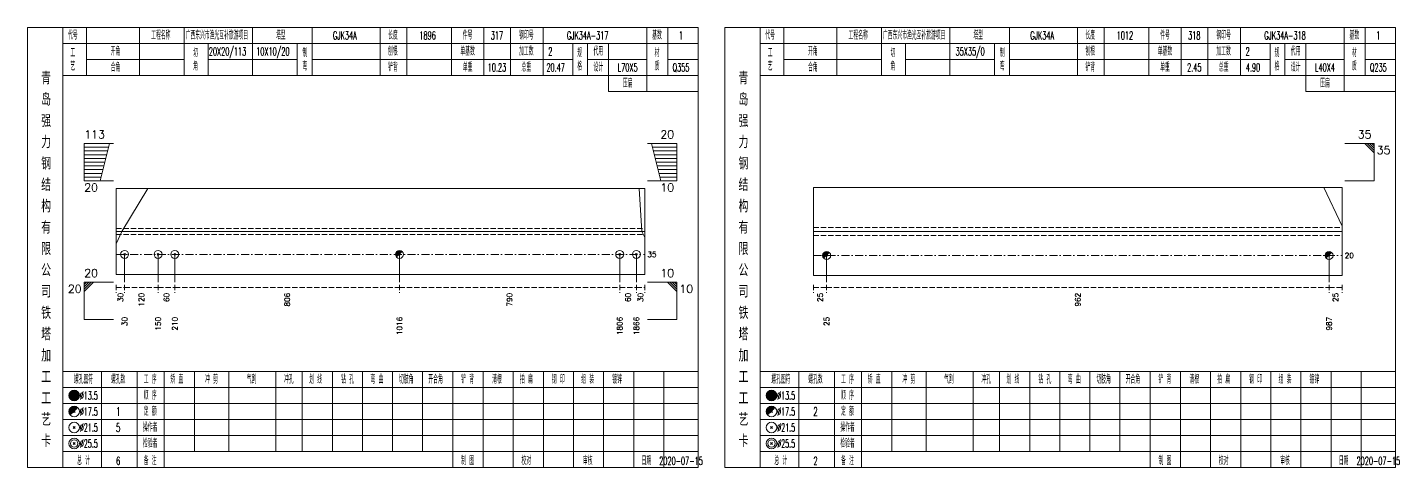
# Model space of a CAD drawing. Extents: x 0 to 2606, y -377 to 6479.
# Drawn here: x 2091 to 2606, y 5600 to 5765 of the extents above; entities that cross this region are included whole.
import ezdxf
from ezdxf.enums import TextEntityAlignment as Align

# ---------------------------------------------------------------- set-up
doc = ezdxf.new("R2010")
doc.units = 0
doc.header["$MEASUREMENT"] = 0
doc.linetypes.add('一点画线', pattern=[5.2, 3, -1, 0.2, -1])
doc.linetypes.add('虚线', pattern=[2.75, 2, -0.75])
doc.layers.get('0').update_dxf_attribs({"linetype": 'CONTINUOUS', "lineweight": 25})
doc.layers.add('1', color=7, linetype='CONTINUOUS', lineweight=25)
doc.layers.add('4', color=7, linetype='CONTINUOUS', lineweight=25)
doc.styles.get("Standard").update_dxf_attribs({"font": 'simplex.shx', "width": 0.7, "height": 3, "bigfont": 'gbhzfs.shx'})

msp = doc.modelspace()

# ---------------------------------------------------------------- linework, layer by layer
at = {"color": 7, "linetype": 'Continuous', "lineweight": 13}
for p, q in [((2112.5, 5721.5), (2123.5, 5721.5)), ((2112.5, 5707.5), (2112.5, 5721.5)), ((2112.5, 5720.1), (2121.65, 5720.1)), ((2118.5, 5707.5), (2122, 5721.5)), ((2334.6, 5721.5), (2323.6, 5721.5)), ((2328.6, 5707.5), (2325.1, 5721.5)), ((2334.6, 5720.1), (2325.45, 5720.1)), ((2334.6, 5707.5), (2334.6, 5721.5)), ((2596, 5721.5), (2585, 5721.5)), ((2592.5, 5721.5), (2596, 5718)), ((2593.38, 5721.5), (2596, 5718.88)), ((2594.25, 5721.5), (2596, 5719.75)), ((2595.12, 5721.5), (2596, 5720.62)), ((2596, 5707.5), (2596, 5721.5)), ((2112.5, 5718.7), (2121.3, 5718.7)), ((2112.5, 5717.3), (2120.95, 5717.3)), ((2112.5, 5715.9), (2120.6, 5715.9)), ((2112.5, 5714.5), (2120.25, 5714.5)), ((2334.6, 5718.7), (2325.8, 5718.7)), ((2334.6, 5717.3), (2326.15, 5717.3)), ((2334.6, 5715.9), (2326.5, 5715.9)), ((2334.6, 5714.5), (2326.85, 5714.5)), ((2112.5, 5713.1), (2119.9, 5713.1)), ((2112.5, 5711.7), (2119.55, 5711.7)), ((2112.5, 5710.3), (2119.2, 5710.3)), ((2334.6, 5713.1), (2327.2, 5713.1)), ((2334.6, 5711.7), (2327.55, 5711.7)), ((2334.6, 5710.3), (2327.9, 5710.3)), ((2112.5, 5708.9), (2118.85, 5708.9)), ((2112.5, 5707.5), (2123.5, 5707.5)), ((2126.59, 5688.5), (2136.31, 5704.57)), ((2321.56, 5688.5), (2320.51, 5704.57)), ((2334.6, 5707.5), (2323.6, 5707.5)), ((2334.6, 5708.9), (2328.25, 5708.9)), ((2584, 5690.56), (2577.15, 5705)), ((2596, 5707.5), (2585, 5707.5)), ((2124.5, 5683.91), (2126.59, 5688.5)), ((2322.6, 5686.2), (2321.56, 5688.5)), ((2127.63, 5679.93), (2127.63, 5669.5)), ((2140.17, 5679.93), (2140.17, 5669.5)), ((2146.44, 5679.93), (2146.44, 5669.5)), ((2230.65, 5679.93), (2230.65, 5669.5)), ((2313.2, 5679.93), (2313.2, 5669.5)), ((2319.47, 5679.93), (2319.47, 5669.5)), ((2390.79, 5679.5), (2390.79, 5669.5)), ((2579.11, 5679.5), (2579.11, 5669.5)), ((2112.5, 5669.5), (2123.5, 5669.5)), ((2112.5, 5669.5), (2112.5, 5655.5)), ((2113.38, 5669.5), (2112.5, 5668.62)), ((2114.25, 5669.5), (2112.5, 5667.75)), ((2115.12, 5669.5), (2112.5, 5666.88)), ((2116, 5669.5), (2112.5, 5666)), ((2334.6, 5669.5), (2323.6, 5669.5)), ((2331.1, 5669.5), (2334.6, 5666)), ((2331.98, 5669.5), (2334.6, 5666.88)), ((2332.85, 5669.5), (2334.6, 5667.75)), ((2333.73, 5669.5), (2334.6, 5668.62)), ((2334.6, 5669.5), (2334.6, 5655.5)), ((2112.5, 5655.5), (2123.5, 5655.5)), ((2334.6, 5655.5), (2323.6, 5655.5))]:
    msp.add_line(p, q, dxfattribs=at)
at = {"color": 7, "linetype": 'Continuous', "lineweight": 18}
for p, q in [((2124.5, 5704.57), (2124.5, 5672.43)), ((2124.5, 5704.57), (2322.6, 5704.57)), ((2322.6, 5704.57), (2322.6, 5672.43)), ((2385.9, 5705), (2385.9, 5672)), ((2385.9, 5705), (2584, 5705)), ((2584, 5705), (2584, 5672)), ((2124.5, 5688.5), (2322.6, 5688.5)), ((2385.9, 5688.5), (2584, 5688.5))]:
    msp.add_line(p, q, dxfattribs=at)
at = {"color": 1, "linetype": '虚线', "lineweight": 18}
for p, q in [((2124.5, 5689.57), (2322.6, 5689.57)), ((2385.9, 5690), (2584, 5690)), ((2124.5, 5687.43), (2322.6, 5687.43)), ((2385.9, 5687), (2584, 5687))]:
    msp.add_line(p, q, dxfattribs=at)
at = {"color": 3, "linetype": '一点画线', "lineweight": 13}
for p, q in [((2124.5, 5679.93), (2322.6, 5679.93)), ((2385.9, 5679.5), (2584, 5679.5))]:
    msp.add_line(p, q, dxfattribs=at)
at = {"color": 8, "linetype": '虚线', "lineweight": 9}
for p, q in [((2124.5, 5668.5), (2124.5, 5665.5)), ((2127.63, 5668.5), (2127.63, 5665.5)), ((2127.63, 5668.5), (2127.63, 5665.5)), ((2140.17, 5668.5), (2140.17, 5665.5)), ((2140.17, 5668.5), (2140.17, 5665.5)), ((2146.44, 5668.5), (2146.44, 5665.5)), ((2146.44, 5668.5), (2146.44, 5665.5)), ((2230.65, 5668.5), (2230.65, 5665.5)), ((2230.65, 5668.5), (2230.65, 5665.5)), ((2313.2, 5668.5), (2313.2, 5665.5)), ((2313.2, 5668.5), (2313.2, 5665.5)), ((2319.47, 5668.5), (2319.47, 5665.5)), ((2319.47, 5668.5), (2319.47, 5665.5)), ((2322.6, 5668.5), (2322.6, 5665.5)), ((2385.9, 5668.5), (2385.9, 5665.5)), ((2390.79, 5668.5), (2390.79, 5665.5)), ((2390.79, 5668.5), (2390.79, 5665.5)), ((2579.11, 5668.5), (2579.11, 5665.5)), ((2579.11, 5668.5), (2579.11, 5665.5)), ((2584, 5668.5), (2584, 5665.5)), ((2124.5, 5667.5), (2127.63, 5667.5)), ((2127.63, 5667.5), (2140.17, 5667.5)), ((2140.17, 5667.5), (2146.44, 5667.5)), ((2146.44, 5667.5), (2230.65, 5667.5)), ((2230.65, 5667.5), (2313.2, 5667.5)), ((2313.2, 5667.5), (2319.47, 5667.5)), ((2319.47, 5667.5), (2322.6, 5667.5)), ((2385.9, 5667.5), (2390.79, 5667.5)), ((2390.79, 5667.5), (2579.11, 5667.5)), ((2579.11, 5667.5), (2584, 5667.5))]:
    msp.add_line(p, q, dxfattribs=at)
at = {"layer": '1', "color": 7, "linetype": 'Continuous', "lineweight": 13}
for p, q in [((2127.33, 5679.63), (2127.93, 5680.23)), ((2127.93, 5679.63), (2127.33, 5680.23)), ((2139.87, 5679.63), (2140.47, 5680.23)), ((2140.47, 5679.63), (2139.87, 5680.23)), ((2146.14, 5679.63), (2146.74, 5680.23)), ((2146.74, 5679.63), (2146.14, 5680.23)), ((2312.9, 5679.63), (2313.5, 5680.23)), ((2313.5, 5679.63), (2312.9, 5680.23)), ((2319.17, 5679.63), (2319.77, 5680.23)), ((2319.77, 5679.63), (2319.17, 5680.23))]:
    msp.add_line(p, q, dxfattribs=at)
at = {"layer": '1', "color": 7, "linetype": 'Continuous', "lineweight": 0}
for p, q in [((2230.35, 5679.63), (2230.95, 5680.23)), ((2230.35, 5680.23), (2230.95, 5679.63)), ((2390.49, 5679.2), (2391.09, 5679.8)), ((2390.49, 5679.8), (2391.09, 5679.2)), ((2578.81, 5679.2), (2579.41, 5679.8)), ((2578.81, 5679.8), (2579.41, 5679.2))]:
    msp.add_line(p, q, dxfattribs=at)
at = {"layer": '1', "color": 7, "linetype": 'Continuous', "lineweight": 18}
for p, q in [((2124.5, 5672.43), (2322.6, 5672.43)), ((2385.9, 5672), (2584, 5672))]:
    msp.add_line(p, q, dxfattribs=at)
at = {"layer": '1', "color": 7, "linetype": 'Continuous', "lineweight": 13}
for centre in [(2127.63, 5679.93), (2140.17, 5679.93), (2146.44, 5679.93), (2230.65, 5679.93), (2313.2, 5679.93), (2319.47, 5679.93), (2390.79, 5679.5), (2579.11, 5679.5)]:
    msp.add_circle(centre, 1.5, dxfattribs=at)
for centre, radius in [((2230.65, 5679.93), 1.35), ((2230.65, 5679.93), 1.2), ((2230.65, 5679.93), 1.05), ((2230.65, 5679.93), 0.9), ((2230.65, 5679.93), 0.75), ((2230.65, 5679.93), 0.6), ((2230.65, 5679.93), 0.45), ((2230.65, 5679.93), 0.3), ((2230.65, 5679.93), 0.15), ((2390.79, 5679.5), 1.35), ((2390.79, 5679.5), 1.2), ((2390.79, 5679.5), 1.05), ((2390.79, 5679.5), 0.9), ((2390.79, 5679.5), 0.75), ((2390.79, 5679.5), 0.6), ((2390.79, 5679.5), 0.45), ((2390.79, 5679.5), 0.3), ((2390.79, 5679.5), 0.15), ((2579.11, 5679.5), 1.35), ((2579.11, 5679.5), 1.2), ((2579.11, 5679.5), 1.05), ((2579.11, 5679.5), 0.9), ((2579.11, 5679.5), 0.75), ((2579.11, 5679.5), 0.6), ((2579.11, 5679.5), 0.45), ((2579.11, 5679.5), 0.3), ((2579.11, 5679.5), 0.15)]:
    msp.add_arc(centre, radius, 45, 225, dxfattribs=at)
at = {"layer": '4', "color": 1, "linetype": 'Continuous', "lineweight": 18}
for p, q in [((2104.5, 5600), (2104.5, 5765)), ((2113.4, 5747), (2113.4, 5765)), ((2133.2, 5747), (2133.2, 5765)), ((2150, 5747), (2150, 5765)), ((2175.6, 5747), (2175.6, 5765)), ((2197.9, 5747), (2197.9, 5765)), ((2223.4, 5747), (2223.4, 5765)), ((2233.4, 5747), (2233.4, 5765)), ((2250.1, 5747), (2250.1, 5765)), ((2262.3, 5747), (2262.3, 5765)), ((2272.3, 5747), (2272.3, 5765)), ((2284.5, 5747), (2284.5, 5765)), ((2323.4, 5741), (2323.4, 5765)), ((2331.2, 5747), (2331.2, 5765)), ((2365.9, 5600), (2365.9, 5765)), ((2374.8, 5747), (2374.8, 5765)), ((2394.6, 5747), (2394.6, 5765)), ((2411.4, 5747), (2411.4, 5765)), ((2437, 5747), (2437, 5765)), ((2459.3, 5747), (2459.3, 5765)), ((2484.8, 5747), (2484.8, 5765)), ((2494.8, 5747), (2494.8, 5765)), ((2511.5, 5747), (2511.5, 5765)), ((2523.7, 5747), (2523.7, 5765)), ((2533.7, 5747), (2533.7, 5765)), ((2545.9, 5747), (2545.9, 5765)), ((2584.8, 5741), (2584.8, 5765)), ((2592.6, 5747), (2592.6, 5765)), ((2104.5, 5759), (2342.6, 5759)), ((2159, 5747), (2159, 5759)), ((2192.3, 5747), (2192.3, 5759)), ((2295.6, 5747), (2295.6, 5759)), ((2301.2, 5747), (2301.2, 5759)), ((2309, 5741), (2309, 5759)), ((2365.9, 5759), (2604, 5759)), ((2420.4, 5747), (2420.4, 5759)), ((2453.7, 5747), (2453.7, 5759)), ((2557, 5747), (2557, 5759)), ((2562.6, 5747), (2562.6, 5759)), ((2570.4, 5741), (2570.4, 5759)), ((2113.4, 5753), (2150, 5753)), ((2159, 5753), (2192.3, 5753)), ((2197.9, 5753), (2295.6, 5753)), ((2301.2, 5753), (2323.4, 5753)), ((2331.2, 5753), (2342.6, 5753)), ((2374.8, 5753), (2411.4, 5753)), ((2420.4, 5753), (2453.7, 5753)), ((2459.3, 5753), (2557, 5753)), ((2562.6, 5753), (2584.8, 5753)), ((2592.6, 5753), (2604, 5753)), ((2104.5, 5747), (2342.6, 5747)), ((2365.9, 5747), (2604, 5747)), ((2309, 5741), (2342.6, 5741)), ((2570.4, 5741), (2604, 5741)), ((2104.5, 5636), (2342.6, 5636)), ((2119, 5600), (2119, 5636)), ((2132.3, 5600), (2132.3, 5636)), ((2142.4, 5600), (2142.4, 5636)), ((2153.8, 5606), (2153.8, 5636)), ((2166.7, 5606), (2166.7, 5636)), ((2184.3, 5606), (2184.3, 5636)), ((2194.2, 5606), (2194.2, 5636)), ((2205.5, 5606), (2205.5, 5636)), ((2216.8, 5606), (2216.8, 5636)), ((2228.1, 5606), (2228.1, 5636)), ((2239.3, 5606), (2239.3, 5636)), ((2250.7, 5606), (2250.7, 5636)), ((2262, 5606), (2262, 5636)), ((2273.3, 5606), (2273.3, 5636)), ((2284.6, 5606), (2284.6, 5636)), ((2295.9, 5606), (2295.9, 5636)), ((2307.2, 5606), (2307.2, 5636)), ((2318.5, 5606), (2318.5, 5636)), ((2329.8, 5606), (2329.8, 5636)), ((2365.9, 5636), (2604, 5636)), ((2380.4, 5600), (2380.4, 5636)), ((2393.7, 5600), (2393.7, 5636)), ((2403.8, 5600), (2403.8, 5636)), ((2415.2, 5606), (2415.2, 5636)), ((2428.1, 5606), (2428.1, 5636)), ((2445.7, 5606), (2445.7, 5636)), ((2455.6, 5606), (2455.6, 5636)), ((2466.9, 5606), (2466.9, 5636)), ((2478.2, 5606), (2478.2, 5636)), ((2489.5, 5606), (2489.5, 5636)), ((2500.7, 5606), (2500.7, 5636)), ((2512.1, 5606), (2512.1, 5636)), ((2523.4, 5606), (2523.4, 5636)), ((2534.7, 5606), (2534.7, 5636)), ((2546, 5606), (2546, 5636)), ((2557.3, 5606), (2557.3, 5636)), ((2568.6, 5606), (2568.6, 5636)), ((2579.9, 5606), (2579.9, 5636)), ((2591.2, 5606), (2591.2, 5636)), ((2104.5, 5630), (2342.6, 5630)), ((2365.9, 5630), (2604, 5630)), ((2104.5, 5624), (2342.6, 5624)), ((2365.9, 5624), (2604, 5624)), ((2104.5, 5618), (2342.6, 5618)), ((2365.9, 5618), (2604, 5618)), ((2104.5, 5612), (2342.6, 5612)), ((2365.9, 5612), (2604, 5612)), ((2104.5, 5606), (2342.6, 5606)), ((2250.7, 5600), (2250.7, 5606)), ((2262, 5600), (2262, 5606)), ((2273.3, 5600), (2273.3, 5606)), ((2284.6, 5600), (2284.6, 5606)), ((2295.9, 5600), (2295.9, 5606)), ((2307.2, 5600), (2307.2, 5606)), ((2318.5, 5600), (2318.5, 5606)), ((2329.8, 5600), (2329.8, 5606)), ((2365.9, 5606), (2604, 5606)), ((2512.1, 5600), (2512.1, 5606)), ((2523.4, 5600), (2523.4, 5606)), ((2534.7, 5600), (2534.7, 5606)), ((2546, 5600), (2546, 5606)), ((2557.3, 5600), (2557.3, 5606)), ((2568.6, 5600), (2568.6, 5606)), ((2579.9, 5600), (2579.9, 5606)), ((2591.2, 5600), (2591.2, 5606))]:
    msp.add_line(p, q, dxfattribs=at)
at = {"layer": '4', "color": 7, "linetype": 'Continuous', "lineweight": 13}
for p, q in [((2108.5, 5626.8), (2108.9, 5627.2)), ((2108.9, 5626.8), (2108.5, 5627.2)), ((2369.9, 5626.8), (2370.3, 5627.2)), ((2370.3, 5626.8), (2369.9, 5627.2)), ((2108.3, 5614.6), (2109.1, 5615.4)), ((2109.1, 5614.6), (2108.3, 5615.4)), ((2369.7, 5614.6), (2370.5, 5615.4)), ((2370.5, 5614.6), (2369.7, 5615.4)), ((2108.3, 5608.6), (2109.1, 5609.4)), ((2109.1, 5608.6), (2108.3, 5609.4)), ((2369.7, 5608.6), (2370.5, 5609.4)), ((2370.5, 5608.6), (2369.7, 5609.4))]:
    msp.add_line(p, q, dxfattribs=at)
at = {"layer": '4', "color": 7, "linetype": 'Continuous', "lineweight": 0}
for p, q in [((2108.3, 5620.6), (2109.1, 5621.4)), ((2108.3, 5621.4), (2109.1, 5620.6)), ((2369.7, 5620.6), (2370.5, 5621.4)), ((2369.7, 5621.4), (2370.5, 5620.6))]:
    msp.add_line(p, q, dxfattribs=at)
at = {"layer": '4', "color": 1, "linetype": 'Continuous', "lineweight": 18}
for points in [[(2091.2, 5765), (2091.2, 5600), (2342.6, 5600), (2342.6, 5765)], [(2352.6, 5765), (2352.6, 5600), (2604, 5600), (2604, 5765)]]:
    msp.add_lwpolyline(points, close=True, dxfattribs=at)
at = {"layer": '4', "color": 7, "linetype": 'Continuous', "lineweight": 13}
for centre, radius in [((2108.7, 5627), 2), ((2108.7, 5627), 1.8), ((2108.7, 5627), 1.6), ((2108.7, 5627), 1.4), ((2108.7, 5627), 1.2), ((2108.7, 5627), 1), ((2108.7, 5627), 0.8), ((2108.7, 5627), 0.6), ((2108.7, 5627), 0.4), ((2108.7, 5627), 0.2), ((2370.1, 5627), 2), ((2370.1, 5627), 1.8), ((2370.1, 5627), 1.6), ((2370.1, 5627), 1.4), ((2370.1, 5627), 1.2), ((2370.1, 5627), 1), ((2370.1, 5627), 0.8), ((2370.1, 5627), 0.6), ((2370.1, 5627), 0.4), ((2370.1, 5627), 0.2), ((2108.7, 5621), 2), ((2370.1, 5621), 2), ((2108.7, 5615), 2), ((2370.1, 5615), 2), ((2108.7, 5609), 2), ((2108.7, 5609), 1.4), ((2370.1, 5609), 2), ((2370.1, 5609), 1.4)]:
    msp.add_circle(centre, radius, dxfattribs=at)
for centre, radius in [((2108.7, 5621), 1.8), ((2108.7, 5621), 1.6), ((2108.7, 5621), 1.4), ((2108.7, 5621), 1.2), ((2108.7, 5621), 1), ((2108.7, 5621), 0.8), ((2370.1, 5621), 1.8), ((2370.1, 5621), 1.6), ((2370.1, 5621), 1.4), ((2370.1, 5621), 1.2), ((2370.1, 5621), 1), ((2370.1, 5621), 0.8), ((2108.7, 5621), 0.6), ((2108.7, 5621), 0.4), ((2108.7, 5621), 0.2), ((2370.1, 5621), 0.6), ((2370.1, 5621), 0.4), ((2370.1, 5621), 0.2)]:
    msp.add_arc(centre, radius, 45, 225, dxfattribs=at)

# ---------------------------------------------------------------- texts
at = {"color": 7, "linetype": 'Continuous', "lineweight": 13}
for s, p in [('113', (2112.5, 5722.5)), ('20', (2112.5, 5670.5))]:
    msp.add_text(s, height=3, dxfattribs=at).set_placement(p, align=Align.BOTTOM_LEFT)
for s, p in [('20', (2333.6, 5722.5)), ('35', (2595, 5722.5)), ('10', (2333.6, 5670.5))]:
    msp.add_text(s, height=3, dxfattribs=at).set_placement(p, align=Align.BOTTOM_RIGHT)
for s, p in [('35', (2597, 5720.5)), ('20', (2112.5, 5706.5)), ('10', (2335.6, 5668.5))]:
    msp.add_text(s, height=3, dxfattribs=at).set_placement(p, align=Align.TOP_LEFT)
for s, p in [('10', (2333.6, 5706.5)), ('20', (2111.5, 5668.5))]:
    msp.add_text(s, height=3, dxfattribs=at).set_placement(p, align=Align.TOP_RIGHT)
for s, p in [('35', (2323.6, 5679.93)), ('20', (2585, 5679.5))]:
    msp.add_text(s, height=2, dxfattribs=at).set_placement(p, align=Align.MIDDLE_LEFT)
at = {"color": 8, "linetype": 'Continuous', "lineweight": 9}
for s, p in [('30', (2126.07, 5665.5)), ('120', (2133.9, 5665.5)), ('60', (2143.31, 5665.5)), ('806', (2188.55, 5665.5)), ('790', (2271.93, 5665.5)), ('60', (2316.33, 5665.5)), ('30', (2321.03, 5665.5)), ('25', (2388.35, 5665.5)), ('962', (2484.95, 5665.5)), ('25', (2581.55, 5665.5))]:
    msp.add_text(s, height=2, rotation=90, dxfattribs=at).set_placement(p, align=Align.MIDDLE_RIGHT)
at = {"layer": '1', "color": 7, "linetype": 'Continuous', "lineweight": 13}
for s, p in [('30', (2127.63, 5656.5)), ('150', (2140.17, 5656.5)), ('210', (2146.44, 5656.5)), ('1016', (2230.65, 5656.5)), ('1806', (2313.2, 5656.5)), ('1866', (2319.47, 5656.5)), ('25', (2390.79, 5656.5)), ('987', (2579.11, 5656.5))]:
    msp.add_text(s, height=2, rotation=90, dxfattribs=at).set_placement(p, align=Align.MIDDLE_RIGHT)
at = {"layer": '4', "color": 1, "linetype": 'Continuous', "lineweight": 13}
for s, height, width, p in [('代号', 3, 0.6, (2108.2, 5762)), ('工程名称', 3, 0.6, (2141.2, 5762)), ('广西东兴市渔光互补旅游项目', 3, 0.6, (2162.2, 5762)), ('塔型', 3, 0.6, (2186.2, 5762)), ('GJK34A', 3, 0.6, (2210.2, 5762)), ('长度', 3, 0.6, (2228.2, 5762)), ('1896', 3, 0.6, (2241.2, 5762)), ('件号', 3, 0.6, (2256.2, 5762)), ('317', 3, 0.6, (2267.2, 5762)), ('钢印号', 3, 0.6, (2278.2, 5762)), ('GJK34A-317', 3, 0.6, (2301.2, 5762)), ('基数', 3, 0.6, (2327.2, 5762)), ('1', 3, 0.6, (2336.2, 5762)), ('代号', 3, 0.6, (2369.6, 5762)), ('工程名称', 3, 0.6, (2402.6, 5762)), ('广西东兴市渔光互补旅游项目', 3, 0.6, (2423.6, 5762)), ('塔型', 3, 0.6, (2447.6, 5762)), ('GJK34A', 3, 0.6, (2471.6, 5762)), ('长度', 3, 0.6, (2489.6, 5762)), ('1012', 3, 0.6, (2502.6, 5762)), ('件号', 3, 0.6, (2517.6, 5762)), ('318', 3, 0.6, (2528.6, 5762)), ('钢印号', 3, 0.6, (2539.6, 5762)), ('GJK34A-318', 3, 0.6, (2562.6, 5762)), ('基数', 3, 0.6, (2588.6, 5762)), ('1', 3, 0.6, (2597.6, 5762)), ('工', 3, 0.6, (2108.2, 5755.4)), ('开角', 3, 0.6, (2124.2, 5756)), ('切', 3, 0.6, (2154.2, 5755.4)), ('20X20/113', 3, 0.6, (2166.2, 5756)), ('10X10/20', 3, 0.6, (2183.2, 5756)), ('制', 3, 0.6, (2195.2, 5755.4)), ('刨根', 3, 0.6, (2228.2, 5756)), ('单基数', 3, 0.6, (2256.2, 5756)), ('加工数', 3, 0.6, (2278.2, 5756)), ('2', 3, 0.6, (2287.2, 5756)), ('规', 3, 0.6, (2298.2, 5755.4)), ('代用', 3, 0.6, (2305.2, 5756)), ('材', 3, 0.6, (2327.2, 5755.4)), ('工', 3, 0.6, (2369.6, 5755.4)), ('开角', 3, 0.6, (2385.6, 5756)), ('切', 3, 0.6, (2415.6, 5755.4)), ('35X35/0', 3, 0.6, (2444.6, 5756)), ('制', 3, 0.6, (2456.6, 5755.4)), ('刨根', 3, 0.6, (2489.6, 5756)), ('单基数', 3, 0.6, (2517.6, 5756)), ('加工数', 3, 0.6, (2539.6, 5756)), ('2', 3, 0.6, (2548.6, 5756)), ('规', 3, 0.6, (2559.6, 5755.4)), ('代用', 3, 0.6, (2566.6, 5756)), ('材', 3, 0.6, (2588.6, 5755.4)), ('艺', 3, 0.6, (2108.2, 5750.4)), ('合角', 3, 0.6, (2124.2, 5750)), ('角', 3, 0.6, (2154.2, 5750.4)), ('弯', 3, 0.6, (2195.2, 5750.4)), ('铲背', 3, 0.6, (2228.2, 5750)), ('单重', 3, 0.6, (2256.2, 5750)), ('10.23', 3, 0.6, (2267.2, 5750)), ('总重', 3, 0.6, (2278.2, 5750)), ('20.47', 3, 0.6, (2289.2, 5750)), ('格', 3, 0.6, (2298.2, 5750.4)), ('设计', 3, 0.6, (2305.2, 5750)), ('L70X5', 3, 0.6, (2316.2, 5750)), ('质', 3, 0.6, (2327.2, 5750.4)), ('Q355', 3, 0.6, (2336.2, 5750)), ('艺', 3, 0.6, (2369.6, 5750.4)), ('合角', 3, 0.6, (2385.6, 5750)), ('角', 3, 0.6, (2415.6, 5750.4)), ('弯', 3, 0.6, (2456.6, 5750.4)), ('铲背', 3, 0.6, (2489.6, 5750)), ('单重', 3, 0.6, (2517.6, 5750)), ('2.45', 3, 0.6, (2528.6, 5750)), ('总重', 3, 0.6, (2539.6, 5750)), ('4.90', 3, 0.6, (2550.6, 5750)), ('格', 3, 0.6, (2559.6, 5750.4)), ('设计', 3, 0.6, (2566.6, 5750)), ('L40X4', 3, 0.6, (2577.6, 5750)), ('质', 3, 0.6, (2588.6, 5750.4)), ('Q235', 3, 0.6, (2597.6, 5750)), ('青', 4.6, 0.8, (2098.2, 5746)), ('压扁', 3, 0.6, (2316.2, 5744)), ('青', 4.6, 0.8, (2359.6, 5746)), ('压扁', 3, 0.6, (2577.6, 5744)), ('岛', 4.6, 0.8, (2098.2, 5738)), ('岛', 4.6, 0.8, (2359.6, 5738)), ('强', 4.6, 0.8, (2098.2, 5730)), ('强', 4.6, 0.8, (2359.6, 5730)), ('力', 4.6, 0.8, (2098.2, 5722)), ('力', 4.6, 0.8, (2359.6, 5722)), ('钢', 4.6, 0.8, (2098.2, 5714)), ('钢', 4.6, 0.8, (2359.6, 5714)), ('结', 4.6, 0.8, (2098.2, 5706)), ('结', 4.6, 0.8, (2359.6, 5706)), ('构', 4.6, 0.8, (2098.2, 5698)), ('构', 4.6, 0.8, (2359.6, 5698)), ('有', 4.6, 0.8, (2098.2, 5690)), ('有', 4.6, 0.8, (2359.6, 5690)), ('限', 4.6, 0.8, (2098.2, 5682)), ('限', 4.6, 0.8, (2359.6, 5682)), ('公', 4.6, 0.8, (2098.2, 5674)), ('公', 4.6, 0.8, (2359.6, 5674)), ('司', 4.6, 0.8, (2098.2, 5666)), ('司', 4.6, 0.8, (2359.6, 5666)), ('铁', 4.6, 0.8, (2098.2, 5658)), ('铁', 4.6, 0.8, (2359.6, 5658)), ('塔', 4.6, 0.8, (2098.2, 5650)), ('塔', 4.6, 0.8, (2359.6, 5650)), ('加', 4.6, 0.8, (2098.2, 5642)), ('加', 4.6, 0.8, (2359.6, 5642)), ('工', 4.6, 0.8, (2098.2, 5634)), ('螺孔图符', 3, 0.6, (2112.2, 5633)), ('螺孔数', 3, 0.6, (2125.2, 5633)), ('工 序', 3, 0.6, (2137.2, 5633)), ('矫 直', 3, 0.6, (2147.2, 5633)), ('冲 剪', 3, 0.6, (2160.2, 5633)), ('气割', 3, 0.6, (2175.2, 5633)), ('冲孔', 3, 0.6, (2189.2, 5633)), ('划 线', 3, 0.6, (2199.2, 5633)), ('钻 孔', 3, 0.6, (2211.2, 5633)), ('弯 曲', 3, 0.6, (2222.2, 5633)), ('切肢角', 3, 0.6, (2233.2, 5633)), ('开合角', 3, 0.6, (2244.2, 5633)), ('铲 背', 3, 0.6, (2256.2, 5633)), ('清根', 3, 0.6, (2267.2, 5633)), ('拍 扁', 3, 0.6, (2278.2, 5633)), ('钢 印', 3, 0.6, (2290.2, 5633)), ('组 装', 3, 0.6, (2301.2, 5633)), ('镀锌', 3, 0.6, (2312.2, 5633)), ('工', 4.6, 0.8, (2359.6, 5634)), ('螺孔图符', 3, 0.6, (2373.6, 5633)), ('螺孔数', 3, 0.6, (2386.6, 5633)), ('工 序', 3, 0.6, (2398.6, 5633)), ('矫 直', 3, 0.6, (2408.6, 5633)), ('冲 剪', 3, 0.6, (2421.6, 5633)), ('气割', 3, 0.6, (2436.6, 5633)), ('冲孔', 3, 0.6, (2450.6, 5633)), ('划 线', 3, 0.6, (2460.6, 5633)), ('钻 孔', 3, 0.6, (2472.6, 5633)), ('弯 曲', 3, 0.6, (2483.6, 5633)), ('切肢角', 3, 0.6, (2494.6, 5633)), ('开合角', 3, 0.6, (2505.6, 5633)), ('铲 背', 3, 0.6, (2517.6, 5633)), ('清根', 3, 0.6, (2528.6, 5633)), ('拍 扁', 3, 0.6, (2539.6, 5633)), ('钢 印', 3, 0.6, (2551.6, 5633)), ('组 装', 3, 0.6, (2562.6, 5633)), ('镀锌', 3, 0.6, (2573.6, 5633)), ('工', 4.6, 0.8, (2098.2, 5626)), ('%%C13.5', 3, 0.5, (2114.2, 5627)), ('顺 序', 3, 0.6, (2137.2, 5627)), ('工', 4.6, 0.8, (2359.6, 5626)), ('%%C13.5', 3, 0.5, (2375.6, 5627)), ('顺 序', 3, 0.6, (2398.6, 5627)), ('%%C17.5', 3, 0.5, (2114.2, 5621)), ('1', 3.2, 0.6, (2125.2, 5621)), ('定 额', 3, 0.6, (2137.2, 5621)), ('%%C17.5', 3, 0.5, (2375.6, 5621)), ('2', 3.2, 0.6, (2386.6, 5621)), ('定 额', 3, 0.6, (2398.6, 5621)), ('艺', 4.6, 0.8, (2098.2, 5618)), ('操作者', 3, 0.6, (2137.2, 5615)), ('艺', 4.6, 0.8, (2359.6, 5618)), ('操作者', 3, 0.6, (2398.6, 5615)), ('卡', 4.6, 0.8, (2098.2, 5610)), ('%%C21.5', 3, 0.5, (2114.2, 5615)), ('5', 3.2, 0.6, (2125.2, 5615)), ('卡', 4.6, 0.8, (2359.6, 5610)), ('%%C21.5', 3, 0.5, (2375.6, 5615)), ('%%C25.5', 3, 0.5, (2114.2, 5609)), ('检验者', 3, 0.6, (2137.2, 5609)), ('%%C25.5', 3, 0.5, (2375.6, 5609)), ('检验者', 3, 0.6, (2398.6, 5609)), ('总 计', 3, 0.6, (2112.2, 5602.5)), ('6', 3, 0.6, (2125.2, 5602.5)), ('备 注', 3, 0.6, (2137.2, 5602.5)), ('制 图', 3, 0.6, (2256.2, 5602.5)), ('校对', 3, 0.6, (2278.2, 5602.5)), ('审核', 3, 0.6, (2301.2, 5602.5)), ('日期', 3, 0.6, (2323.2, 5602.5)), ('2020-07-15', 3, 0.6, (2336.2, 5602.5)), ('总 计', 3, 0.6, (2373.6, 5602.5)), ('2', 3, 0.6, (2386.6, 5602.5)), ('备 注', 3, 0.6, (2398.6, 5602.5)), ('制 图', 3, 0.6, (2517.6, 5602.5)), ('校对', 3, 0.6, (2539.6, 5602.5)), ('审核', 3, 0.6, (2562.6, 5602.5)), ('日期', 3, 0.6, (2584.6, 5602.5)), ('2020-07-15', 3, 0.6, (2597.6, 5602.5))]:
    msp.add_text(s, height=height, dxfattribs=dict(at, width=width)).set_placement(p, align=Align.MIDDLE_CENTER)

doc.saveas('drawing.dxf')
